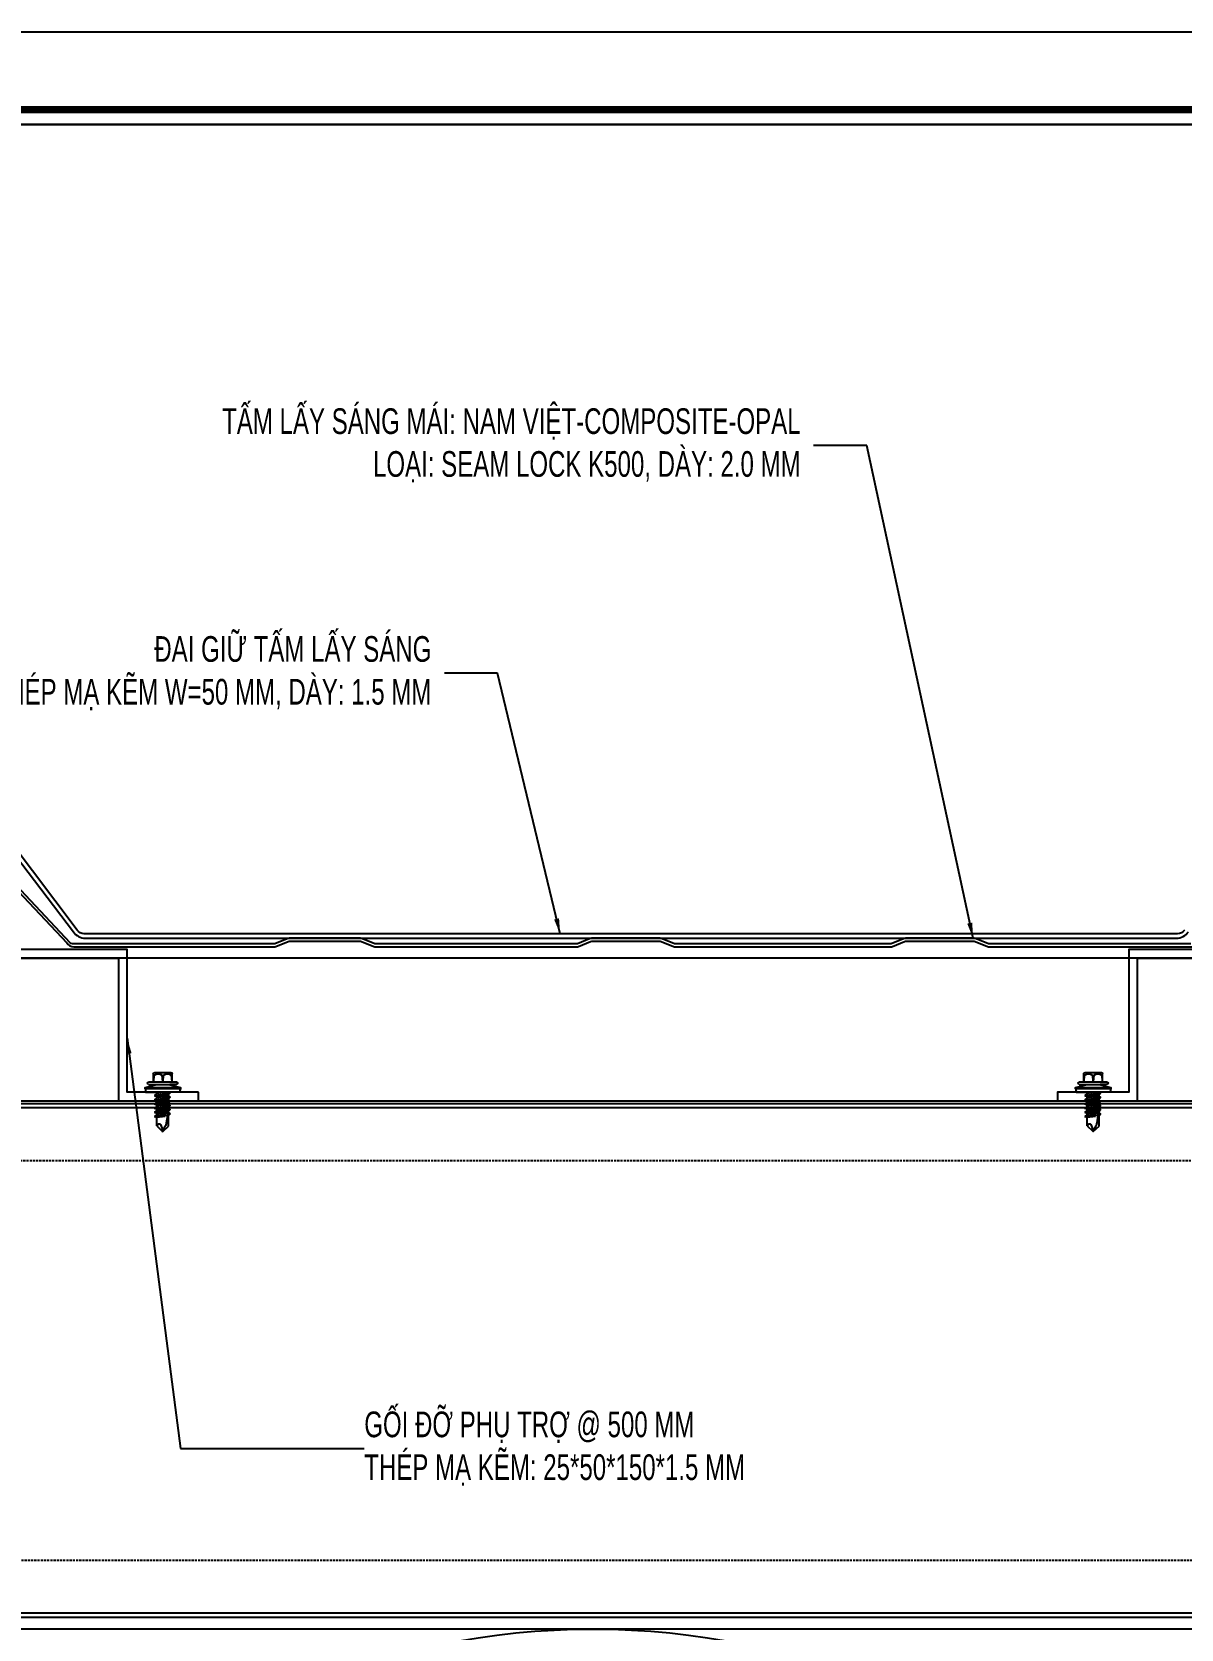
# Model space of a CAD drawing. Header units: inches. Extents: x 315041 to 662841, y -45540 to -35018.
# Drawn here: x 335183.5 to 335317.7, y -36876.6 to -36690 of the extents above; entities that cross this region are included whole.
import ezdxf

# ---------------------------------------------------------------- set-up
doc = ezdxf.new("R2010")
doc.units = ezdxf.units.IN
doc.header["$MEASUREMENT"] = 0
doc.linetypes.add('DASHED2', pattern=[9.525, 6.35, -3.175])
doc.linetypes.add('HIDDEN', pattern=[0.375, 0.25, -0.125])
for name, color, linetype in [('2', 2, 'Continuous'), ('3', 3, 'Continuous'), ('7', 7, 'Continuous'), ('8', 8, 'Continuous'), ('BAO KHUNG', 31, 'Continuous'), ('FLAT BAR', 1, 'Continuous'), ('ROOFING', 4, 'Continuous'), ('STRUCTURE', 1, 'Continuous')]:
    doc.layers.add(name, color=color, linetype=linetype)
doc.styles.add('ST1H', font='vnshxh.shx', dxfattribs={"width": 0.7})
doc.dimstyles.new('3', dxfattribs={"dimtxt": 3.5, "dimasz": 1.8, "dimexe": 1, "dimexo": 0, "dimgap": 1, "dimtad": 1, "dimdec": 0, "dimlfac": 3, "dimzin": 0, "dimdsep": 46, "dimtxsty": 'ST1H', "dimblk": 'OBLIQUE', "dimcen": 1, "dimdle": 1, "dimclrd": 8, "dimclre": 8, "dimclrt": 3, "dimadec": 0, "dimazin": 0, "dimtfac": 1, "dimtdec": 0, "dimtix": 1, "dimtofl": 0, "dimtmove": 1, "dimatfit": 3, "dimfxl": 0.18, "dimtolj": 1, "dimtzin": 0, "dimlwd": -1, "dimlwe": -1, "dimarcsym": 1})

# ---------------------------------------------------------------- blocks, each defined once
blk = doc.blocks.new('A$C75D82031')
at = {"layer": '2', "color": 157, "linetype": 'Continuous'}
blk.add_lwpolyline([(0, 420), (594, 420), (594, 0), (0, 0)], close=True, dxfattribs=at)
at = {"layer": '7', "color": 147, "linetype": 'Continuous'}
blk.add_lwpolyline([(12.33, 57.61), (581.67, 57.61), (581.67, 409.19), (12.33, 409.19)], close=True, dxfattribs=at)
at = {"layer": 'BAO KHUNG', "color": 167, "linetype": 'Continuous', "const_width": 0.871}
blk.add_lwpolyline([(10.59, 9.07), (583.41, 9.07), (583.41, 410.93), (10.59, 410.93)], close=True, dxfattribs=at)
blk = doc.blocks.new('Short_Self_drilling')
at = {"layer": 'STRUCTURE', "color": 1, "linetype": 'Continuous'}
for p, q in [((-3.43, 3.75), (-3.43, 6.75)), ((3, 7.19), (-3, 7.18)), ((3.43, 3.76), (3.42, 6.76)), ((6.43, 1.74), (-6.43, 1.73)), ((5.14, 3.76), (-5.14, 3.75)), ((-2.57, 2.9), (-5.14, 2.9)), ((2.57, 2.9), (-2.57, 2.9)), ((-2.14, 2.8), (-2.14, 2.9)), ((6.25, 0), (0, 0)), ((2.15, 2.8), (2.15, 2.9)), ((2.16, -0.5), (2.15, 0.01)), ((5.14, 2.9), (2.57, 2.9)), ((2.99, -1.17), (-2.7, -0.23)), ((2.99, -2.7), (-2.7, -1.76)), ((2.99, -4.23), (-2.7, -3.28)), ((2.99, -5.75), (-2.7, -4.81)), ((-2.14, -1.38), (-2.14, -0.87)), ((-2.14, -2.91), (-2.14, -2.39)), ((-2.14, -4.43), (-2.14, -3.92)), ((-2.13, -5.96), (-2.14, -5.44)), ((2.16, -2.03), (2.16, -1.51)), ((2.16, -3.55), (2.16, -3.04)), ((2.16, -5.08), (2.16, -4.56)), ((2.99, -7.28), (-2.7, -6.33)), ((-1.91, -7.99), (-2.7, -7.86)), ((-2.14, -12.33), (-2.14, -8.48)), ((-2.13, -7.49), (-2.13, -6.97)), ((3, -8.8), (-1.14, -8.12)), ((2.15, -12.31), (2.15, -9.14)), ((2.16, -6.6), (2.16, -6.09)), ((2.16, -8.13), (2.16, -7.61))]:
    blk.add_line(p, q, dxfattribs=at)
for points in [[(-0.13, 3.76), (-0.33, 6.23, 0.338878), (-3.14, 6.23), (-3.33, 3.75)], [(3.3, 3.76), (3.1, 6.23, 0.338878), (0.29, 6.23), (0.1, 3.76)], [(-6.43, 1.3, -0.088869), (-6.25, 0), (0, 0)], [(-0.08, -14.04), (-1.04, -12.24, -0.148657), (-1.4, -11.2), (-1.95, -7.72, -0.815006), (-1.21, -7.77, 0.150833), (-0.85, -8.68)], [(2.15, -12.31), (1.71, -11.7, 0.52242), (0.88, -11.71), (-0.17, -14.24)], [(2.15, -12.31), (0.17, -14.24, -0.333596), (-0.17, -14.24), (-2.14, -12.33)]]:
    blk.add_lwpolyline(points, format="xyb", dxfattribs=at)
blk.add_lwpolyline([(6.43, 1.31), (6.43, 1.74), (2.14, 2.81), (-2.14, 2.8), (-6.43, 1.73), (-6.43, 1.3)], close=True, dxfattribs=at)
for points in [[(2.99, -1.17), (2.16, -1.51), (-2.14, -0.85), (-2.7, -0.23), (-2.36, 0)], [(2.99, -2.7), (2.16, -3.04), (-2.14, -2.37), (-2.7, -1.76), (-2.14, -1.38), (2.16, -2.03), (2.99, -2.7)], [(2.99, -4.23), (2.16, -4.56), (-2.14, -3.9), (-2.7, -3.28), (-2.14, -2.91), (2.16, -3.55), (2.99, -4.23)], [(2.99, -5.75), (2.16, -6.09), (-2.14, -5.43), (-2.7, -4.81), (-2.14, -4.43), (2.16, -5.08), (2.99, -5.75)], [(-1.18, 0), (2.16, -0.5), (2.99, -1.17)], [(2.99, -7.28), (2.16, -7.62), (-2.14, -6.95), (-2.7, -6.33), (-2.13, -5.96), (2.16, -6.6), (2.99, -7.28)], [(-1.82, -8.53), (-2.14, -8.48), (-2.7, -7.86), (-2.13, -7.49), (-1.83, -7.53)], [(-1.26, -7.62), (2.16, -8.13), (3, -8.8)], [(3, -8.8), (2.16, -9.14), (-0.85, -8.68)]]:
    blk.add_lwpolyline(points, dxfattribs=at)
for centre, radius, start, end in [((-3, 6.75), 0.429, 90.03113, 180.03113), ((3, 6.76), 0.429, 0.03113, 90.03113), ((-4.99, 3.32), 0.455, 109.79487, 250.26739), ((5.07, 3.33), 0.435, 279.72757, 80.33469), ((9.99, 0.17), 3.74, 162.29632, 182.61031)]:
    blk.add_arc(centre, radius, start, end, dxfattribs=at)
blk = doc.blocks.new('_Oblique')
at = {"color": 0, "linetype": 'ByBlock', "lineweight": -2}
blk.add_line((-0.5, -0.5), (0.5, 0.5), dxfattribs=at)

msp = doc.modelspace()

# ---------------------------------------------------------------- linework, layer by layer
at = {"color": 8}
for points in [[(334967.7734, -36700.8371), (335537.1113, -36700.8371), (335537.1113, -36876.627), (334967.7734, -36876.627)], [(334967.7735, -36798.2449), (334967.7735, -36814.9116), (335537.1114, -36814.9116), (335537.1114, -36798.2449)]]:
    msp.add_lwpolyline(points, close=True, dxfattribs=at)
at = {"color": 94}
for points in [[(335537.1113, -36815.2449), (334967.7734, -36815.2449)], [(335537.1113, -36815.7449), (334967.7734, -36815.7449)], [(334967.7734, -36874.7449), (335537.1113, -36874.7449)], [(334967.7734, -36875.2449), (335537.1113, -36875.2449)]]:
    msp.add_lwpolyline(points, dxfattribs=at)
at = {"color": 94, "linetype": 'HIDDEN'}
for points in [[(335537.1113, -36821.9116), (334967.7734, -36821.9116)], [(334967.7734, -36868.5783), (335537.1113, -36868.5783)]]:
    msp.add_lwpolyline(points, dxfattribs=at)
at = {"layer": '8', "linetype": 'DASHED2', "ltscale": 100}
msp.add_circle((335249.0041, -36964.522), 87.895, dxfattribs=at)
at = {"layer": 'FLAT BAR'}
msp.add_lwpolyline([(335318.1277, -36794.9539, -0.25470463), (335317.2876, -36795.4116), (335300.7954, -36795.4116), (335189.6108, -36795.4116, -0.25470463), (335188.7706, -36794.9539), (335175.8059, -36777.816, 0.25700435), (335174.961, -36777.351), (335159.4522, -36777.351, 0.2938465), (335158.5423, -36777.9364), (335148.9148, -36795.7295, -0.2938465), (335148.0048, -36796.3149), (335138.9055, -36796.3149), (335138.9055, -36796.8149), (335147.8976, -36796.8149, 0.29384538), (335149.4142, -36795.8393), (335158.9529, -36778.2412, -0.29384538), (335159.5595, -36777.851), (335174.8239, -36777.851, -0.25630534), (335175.3862, -36778.1595), (335188.3341, -36795.1527, 0.25396675), (335189.7319, -36795.9116), (335300.7954, -36795.9116), (335317.1665, -36795.9116, 0.25396675), (335318.5642, -36795.1527)], format="xyb", dxfattribs=at)
at = {"layer": 'FLAT BAR', "linetype": 'Continuous'}
for points in [[(335202.9423, -36813.9116), (335194.609, -36813.9116), (335194.609, -36797.2449), (335144.609, -36797.2449), (335144.609, -36813.9116), (335136.2757, -36813.9116), (335136.2757, -36814.9116), (335145.609, -36814.9116), (335145.609, -36798.2449), (335193.609, -36798.2449), (335193.609, -36814.9116), (335202.9423, -36814.9116)], [(335369.9423, -36813.9116), (335361.609, -36813.9116), (335361.609, -36797.2449), (335311.609, -36797.2449), (335311.609, -36813.9116), (335303.2757, -36813.9116), (335303.2757, -36814.9116), (335312.609, -36814.9116), (335312.609, -36798.2449), (335360.609, -36798.2449), (335360.609, -36814.9116), (335369.9423, -36814.9116)]]:
    msp.add_lwpolyline(points, close=True, dxfattribs=at)
at = {"layer": 'ROOFING', "color": 132, "ltscale": 15, "true_color": 0x17e8d7}
for points in [[(335177.4047, -36785.7061), (335187.568, -36796.4616, 0.25227798), (335188.4032, -36796.9116), (335211.7449, -36796.9116, 0.09541457), (335211.9925, -36796.8639), (335213.4208, -36796.2926, -0.09541457), (335213.6684, -36796.2449), (335221.7449, -36796.2449, -0.09541457), (335221.9925, -36796.2926), (335223.4208, -36796.8639, 0.09541457), (335223.6684, -36796.9116), (335247.0782, -36796.9116, 0.09541457), (335247.3258, -36796.8639), (335248.7541, -36796.2926, -0.09541457), (335249.0017, -36796.2449), (335256.7449, -36796.2449, -0.09541457), (335256.9925, -36796.2926), (335258.4208, -36796.8639, 0.09541457), (335258.6684, -36796.9116), (335283.7449, -36796.9116, 0.09541457), (335283.9925, -36796.8639), (335285.4208, -36796.2926, -0.09541457), (335285.6684, -36796.2449), (335293.4116, -36796.2449, -0.09541457), (335293.6592, -36796.2926), (335295.0874, -36796.8639, 0.09541457), (335295.335, -36796.9116), (335319.0101, -36796.9116, 0.25227798)], [(335318.8306, -36796.5783), (335295.335, -36796.5783, -0.09541457), (335295.2112, -36796.5544), (335293.783, -36795.9831, 0.09541457), (335293.4116, -36795.9116), (335285.6684, -36795.9116, 0.09541457), (335285.297, -36795.9831), (335283.8687, -36796.5544, -0.09541457), (335283.7449, -36796.5783), (335258.6684, -36796.5783, -0.09541457), (335258.5446, -36796.5544), (335257.1163, -36795.9831, 0.09541457), (335256.7449, -36795.9116), (335249.0017, -36795.9116, 0.09541457), (335248.6303, -36795.9831), (335247.202, -36796.5544, -0.09541457), (335247.0782, -36796.5783), (335223.6684, -36796.5783, -0.09541457), (335223.5446, -36796.5544), (335222.1163, -36795.9831, 0.09541457), (335221.7449, -36795.9116), (335213.6684, -36795.9116, 0.09541457), (335213.297, -36795.9831), (335211.8687, -36796.5544, -0.09541457), (335211.7449, -36796.5783), (335188.2234, -36796.5783), (335188.2234, -36796.5783, -0.24658476), (335187.949, -36796.4342), (335177.5842, -36785.3728, 0.25227798)]]:
    msp.add_lwpolyline(points, format="xyb", dxfattribs=at)

# ---------------------------------------------------------------- block references
at = {"color": 1}
msp.add_blockref('A$C75D82031', (334955.4423, -37110.027), dxfattribs=at)
at = {"color": 1, "xscale": -0.3200000000824856, "yscale": 0.3199999998323619, "zscale": 0.32, "rotation": 0.03112738804631476}
for p in [(335198.7757, -36813.9116), (335307.4423, -36813.9116)]:
    msp.add_blockref('Short_Self_drilling', p, dxfattribs=at)

# ---------------------------------------------------------------- leaders
at = {"color": 9}
for points in [[(335293.4116, -36795.9116), (335281.0048, -36738.3333), (335273.2749, -36738.3333)], [(335245.1943, -36795.4116), (335237.8811, -36764.9491), (335230.1512, -36764.9491)]]:
    msp.add_leader(points, dimstyle='3', override={"dimgap": 1, "dimtad": 0}, dxfattribs=at)

# ---------------------------------------------------------------- next in the draw order: texts
at = {"layer": '3', "char_height": 3, "style": 'ST1H', "bg_fill": 2}
for s, insert, attachment_point in [('\\A1;TÊM LÊY S¸NG M¸I: nAM VIÖT-COMPOSITE-OPAL\\PLO¹I: SEAM LOCK K500, DµY: 2.0 MM ', (335273.2749, -36738.3333), 6), ('\\A1;®ai gi÷ tÊm lÊy s¸ng\\PthÐp m¹ kÏm w=50 mm, dµy: 1.5 mm', (335230.1512, -36764.9491), 6), ('\\A1;gèi ®ì phô trî @ 500 mm\\PthÐp m¹ kÏm: 25*50*150*1.5 mm', (335222.313, -36855.5432), 4)]:
    msp.add_mtext(s, dxfattribs=dict(at, insert=insert, attachment_point=attachment_point))

# ---------------------------------------------------------------- next in the draw order: leaders
at = {"color": 9}
msp.add_leader([(335194.609, -36807.5927), (335200.863, -36855.5432), (335222.313, -36855.5432)], dimstyle='3', override={"dimgap": 1, "dimtad": 0}, dxfattribs=at)

doc.saveas('drawing.dxf')
